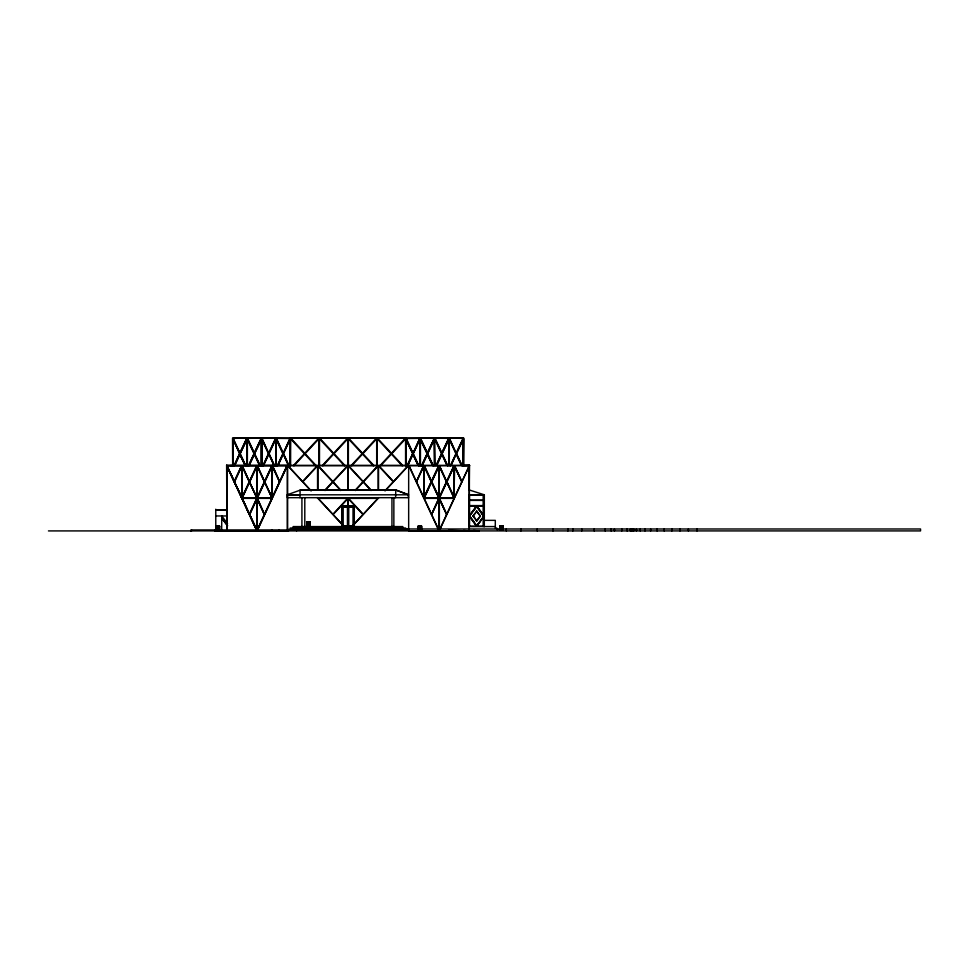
<?xml version="1.0" encoding="UTF-8"?>
<svg xmlns="http://www.w3.org/2000/svg" width="969" height="969" viewBox="0 0 969 969"><rect width="100%" height="100%" fill="white"/><g stroke="black" fill="none" stroke-linecap="round" stroke-linejoin="round"><path stroke-width="1.45" d="M226.879 530.77L226.916 465.435M287.442 530.915L287.442 465.435L311.122 491.017M469.202 490.084L469.408 465.435L439.696 529.413M288.653 530.77L219.2 530.77M299.942 497.691L300.124 489.987L395.788 489.987L408.567 494.808L287.345 494.808L287.345 497.691L408.567 497.691M299.942 494.808L287.405 494.723L300.124 490.169L395.788 490.011L395.594 497.691M454.304 465.932L446.963 481.799L454.304 497.678L454.255 465.932L461.85 481.799L454.376 465.629L469.408 465.435L469.311 529.365M468.342 468.16L469.553 465.435L226.601 465.435L234.195 481.52L241.56 465.629M234.135 465.435L239.561 453.686L232.972 438.824M246.925 438.376L239.767 453.262L246.647 438.376M234.183 465.847L239.815 453.686L232.935 438.824L232.972 465.58L229.956 465.604M234.522 465.435L239.767 454.11L245.024 464.938M247.374 465.58L247.374 438.824L239.961 453.686L245.399 465.435M235.007 464.938L240.009 454.11M245.835 465.847L240.203 453.686L247.083 438.824L253.999 453.686L248.561 465.435M234.583 481.799L241.935 465.932L249.215 481.799L241.875 497.678L234.328 481.799L241.802 465.629L226.625 465.435L226.843 510.736M261.085 438.376L254.193 453.262L261.364 438.376M248.621 465.847L254.253 453.686M248.96 465.435L254.447 454.11L249.433 464.938M254.399 453.686L261.812 438.824L261.812 465.58M260.273 465.847L254.641 453.686L261.521 438.824L261.521 465.58M256.712 465.629L249.348 481.52L242.25 465.629M242.25 497.981L249.602 482.09L256.712 497.981M249.736 481.799L257.076 465.932L264.367 481.799L257.027 497.678L249.215 481.799M262.805 465.847L268.437 453.686L261.557 438.824L261.557 465.58M275.523 438.376L268.631 453.262L261.993 438.376M263.059 465.847L275.802 438.376M263.871 464.938L268.885 454.11L273.646 464.938M274.699 465.847L269.079 453.686L275.959 438.824L282.875 453.686L277.243 465.847M256.712 498.369L249.348 514.26L242.25 498.369M271.853 465.629L264.501 481.52L257.403 465.629M257.148 497.981L272.107 465.629L257.148 465.629L272.107 497.981L241.996 497.981L256.955 465.629L241.996 465.629L256.955 497.981M249.736 514.539L257.076 498.66L264.367 514.539L257.027 530.418L249.481 514.539L256.955 498.369L241.996 498.369M257.403 497.981L264.755 482.09L271.853 497.981M264.888 481.799L272.228 465.932L279.52 481.799L272.18 497.678L264.367 481.799M289.949 438.376L283.311 453.262L276.504 438.472M277.497 465.847L290.24 438.376M278.309 464.938L283.311 454.11L288.072 464.938M289.137 465.847L283.517 453.686L290.385 438.824L290.143 465.58M271.853 498.369L264.501 514.26L257.403 498.369M287.006 465.629L279.653 481.52L272.543 465.629M226.916 465.629L256.93 530.915L287.236 465.435L226.879 465.714M407.004 465.847L412.637 453.686L405.757 438.824L412.879 453.686L407.259 465.847M405.866 438.472L420.001 438.376L413.085 453.262L419.747 438.376M407.816 464.938L412.83 454.11L418.087 464.938M421.697 465.847L427.317 453.686L419.904 438.824L413.024 453.686L418.656 465.847M408.07 464.938L413.085 454.11M418.899 465.847L413.278 453.686L420.158 438.824L427.075 453.686L421.442 465.847M420.304 438.085L434.439 438.376L427.268 453.262L434.185 438.376M422.254 464.938L427.268 454.11L432.525 464.938M434.875 465.435L434.342 438.824L427.462 453.686L433.095 465.847M422.508 464.938L427.511 454.11M433.337 465.847L427.717 453.686L434.584 438.824L434.633 465.58M423.635 465.629L416.525 481.52M424.01 465.932L423.95 497.678L431.29 481.799L423.95 465.932L416.404 481.799L423.877 465.629L408.918 465.629M435.88 465.847L441.501 453.686L434.633 438.824M448.623 438.376L441.707 453.262L448.841 438.376M436.316 465.435L441.755 453.686M436.692 464.938L441.949 454.11L436.716 465.435M441.9 453.686L449.313 438.824L449.313 465.435M447.581 465.435L442.143 453.686L449.022 438.824L455.939 453.686L450.319 465.847M438.787 465.629L431.423 481.52L439.03 465.629L424.071 465.629L439.03 497.981L424.071 497.981L431.423 482.09L424.325 497.981M424.192 497.678L423.756 465.932L423.756 497.678L438.909 465.932L439.345 497.678L438.909 465.932M439.102 497.678L446.443 481.799L439.102 465.932L439.151 497.678L431.811 481.799L439.151 465.932M463.061 438.376L456.133 453.262L449.495 438.376M450.755 465.435L463.279 438.376L449.192 438.085M451.142 465.435L456.133 454.11L461.147 464.938M462.019 465.435L456.581 453.686L463.461 438.824L463.206 465.58M438.787 498.369L431.677 514.26M453.928 465.629L446.576 481.52L439.478 465.629M439.151 498.66L431.556 514.539L439.03 498.369L424.071 498.369M439.478 497.981L446.83 482.09L453.928 497.981M439.89 529.546L469.553 465.435L463.303 465.592L463.243 438.824M469.977 514.963L476.482 505.975L483.797 516.077M470.304 514.866L476.809 506.327L483.87 516.077L476.482 526.191L469.977 517.204M469.166 516.077L476.809 506.327M476.809 511.026L473.151 516.077L476.809 521.14L480.467 516.077L476.482 511.026M472.824 516.077L476.809 511.378L480.212 516.077L476.482 520.789M484.125 516.077L476.809 526.191L469.493 516.077L476.809 505.975L484.125 516.077L476.809 525.84L469.747 516.077M293.559 465.362L304.363 453.686L290.603 438.824L290.603 465.58M318.547 438.376L304.763 453.262L290.979 438.376M293.934 465.81L304.763 454.11L315.591 465.81M322.447 465.362L333.251 453.686L319.491 438.824L319.491 465.58M347.423 438.376L333.651 453.262L319.867 438.376M322.822 465.81L333.651 454.11L344.479 465.81M324.797 490.278L332.633 481.799L317.941 465.932L317.941 490.12M325.051 490.568L332.9 482.09L340.737 490.568M351.323 465.362L362.14 453.686L348.38 438.824L348.38 465.58M376.311 438.376L362.539 453.262L348.755 438.376M351.699 465.81L362.539 454.11L373.368 465.81M355.102 490.278L362.939 481.799L348.246 465.932L348.246 490.12M355.357 490.568L363.205 482.09L371.042 490.568M380.211 465.362L391.028 453.686L377.268 438.824L377.268 465.58M405.199 438.376L391.415 453.262L377.644 438.376M380.587 465.81L391.415 454.11L402.244 465.81M352.159 526.191L362.939 514.539L348.246 498.66L348.246 527.39M385.408 490.278L393.244 481.799L378.54 465.932L378.54 490.12M352.159 526.47L378.915 497.557M385.032 490.956L408.664 465.435L438.303 529.401M469.347 465.629L462.286 465.544M463.642 465.435L463.642 438.085L232.548 438.085L232.693 465.435L232.717 438.824M290.312 438.472L276.177 438.376L288.895 465.847M448.865 438.376L434.754 438.085M239.561 453.686L240.203 453.686M253.999 453.686L254.641 453.686M268.437 453.686L269.079 453.686M282.875 453.686L283.517 453.686M412.637 453.686L413.278 453.686M427.075 453.686L427.717 453.686M441.501 453.686L442.143 453.686M455.939 453.686L456.581 453.686M287.26 465.629L272.301 465.629L279.52 481.799M461.728 481.52L454.631 465.629M468.73 494.808L484.318 494.808L484.318 526.579M469.166 495.183L484.125 495.183L484.197 526.579M318.183 497.981L347.605 497.981M348.489 497.981L377.91 497.981M272.107 498.369L257.148 498.369L264.367 514.539M454.182 498.369L439.223 498.369L446.697 514.539L439.102 498.66L439.151 528.904M469.166 500.198L484.125 500.198M469.166 500.392L484.125 500.392M469.166 505.588L484.125 505.588M469.166 505.975L484.125 505.975M227.303 509.985L215.942 509.985L227.303 510.372M446.576 514.26L439.478 498.369M215.917 515.956L227.206 515.956M221.937 517.882L221.671 515.956M221.671 530.406L221.768 518.173L227.545 525.876M484.197 520.353L495.304 520.353L495.304 528.02L496.746 528.02L496.746 529.462L498.187 529.462M306.579 521.758L310.141 521.758L310.08 526.579M216.087 526.094L219.648 526.094M418.172 529.704L418.111 526.094L421.672 526.094L421.672 529.704M499.677 526.094L503.238 526.094L503.238 529.704M469.166 526.191L484.125 526.191M469.311 526.579L495.304 526.579M287.442 529.462L408.567 529.462M48.45 530.915L920.55 530.915L920.55 528.989L296.587 528.989L296.587 530.915M448.126 530.515L473.138 530.915M448.272 530.54L469.311 530.77M473.405 530.491L479.316 530.915M463.436 530.491L469.638 530.915M469.311 489.987L484.318 494.808M395.788 490.011L408.373 494.735L408.373 497.691M402.632 465.362L391.815 453.686L405.575 438.824L405.575 465.58M373.743 465.362L362.927 453.686L376.687 438.824L376.687 465.58M344.855 465.362L334.039 453.686L347.798 438.824L347.798 465.58M315.967 465.362L305.15 453.686L318.91 438.824L318.91 465.58M371.297 490.278L363.46 481.799L378.164 465.932L378.164 490.12M340.991 490.278L333.154 481.799L347.859 465.932L347.859 490.12M310.698 490.278L302.849 481.799L317.553 465.932L317.553 490.12M343.934 526.191L333.154 514.539L347.859 498.66L347.859 527.39M317.178 497.557L343.947 526.482M221.768 515.956L227.545 523.66M227.545 525.646L221.865 518.173M476.482 506.327L483.543 516.077M473.405 516.077L476.809 520.789M226.879 466.004L226.625 465.435L257.173 530.915L287.478 465.435L287.478 530.915M226.625 465.435L256.93 530.915M449.253 438.376L461.959 465.847M435.069 438.376L441.949 453.262M434.887 438.472L447.521 465.847M441.707 454.11L446.709 464.938M420.631 438.376L427.511 453.262M420.376 438.376L427.268 453.262M427.268 454.11L432.271 464.938M424.325 465.629L431.677 481.52M431.423 482.09L438.787 497.981M406.193 438.376L413.085 453.262M405.938 438.376L412.83 453.262M412.83 454.11L417.845 464.938M408.954 465.435L438.618 529.546M274.457 465.847L261.739 438.376L275.874 438.085M247.555 438.376L254.447 453.262M259.825 465.435L247.313 438.376L261.424 438.085M254.193 454.11L259.438 465.435M233.129 438.376L240.009 453.262M239.767 453.262L232.875 438.376L246.986 438.085M239.767 454.11L245 465.435M226.855 515.266L226.903 530.37M697.002 528.989L697.002 530.915M688.39 528.989L688.39 530.915M679.996 528.989L679.996 530.915M671.88 528.989L671.88 530.915M664.201 528.989L664.201 530.915M657.079 528.989L657.079 530.915M650.647 528.989L650.647 530.915M644.991 528.989L644.991 530.915M640.243 528.989L640.243 530.915M636.451 528.989L636.451 530.915M633.702 528.989L633.702 530.915M632.03 528.989L632.03 530.915M631.461 528.989L631.461 530.915M630.383 528.989L630.383 530.915M627.137 528.989L627.137 530.915M621.795 528.989L621.795 530.915M614.443 528.989L614.443 530.915M611.148 528.989L611.148 530.915M605.201 528.989L605.201 530.915M594.239 528.989L594.239 530.915M581.739 528.989L581.739 530.915M572.836 528.989L572.836 530.915M567.919 528.989L567.919 530.915M552.996 528.989L552.996 530.915M537.262 528.989L537.262 530.915M520.947 528.989L520.947 530.915M506.29 528.989L506.29 530.915M502.996 526.094L503.117 529.704M502.887 526.094L502.887 529.704M502.717 526.094L502.632 529.704M502.354 526.094L502.281 529.704M501.918 526.094L501.881 529.704M501.457 526.094L501.457 529.704M501.034 526.094L500.997 529.704M500.634 526.094L500.634 529.704M500.573 526.094L500.573 529.704M500.295 526.094L500.198 529.704M500.028 526.094L500.028 529.704M499.919 529.704L499.859 526.094L499.677 529.704M483.797 495.183L483.797 500.198M483.797 500.392L483.797 505.588M483.797 505.975L483.797 526.191M483.168 494.808L483.168 526.579M476.978 530.915L408.7 530.915M469.493 495.183L469.493 526.191M469.25 465.435L469.226 529.425M463.606 438.085L463.461 465.435M449.059 438.824L449.059 465.58M448.78 438.824L448.78 465.58M439.345 528.904L439.345 498.66L438.909 528.904M434.342 438.824L434.342 465.58M421.491 526.094L421.539 529.704M421.321 526.094L421.43 529.704M421.055 526.094L421.152 529.704M420.716 526.094L420.776 529.704M420.437 438.824L420.437 465.58M420.352 526.094L420.316 529.704M420.195 438.824L420.158 465.58M419.904 438.824L419.904 465.58M419.892 526.094L419.892 529.704M419.456 526.094L419.432 529.704M419.068 526.094L419.068 529.704M418.996 526.094L418.996 529.704M418.717 526.094L418.632 529.704M418.463 526.094L418.463 529.704M418.233 526.094L418.293 529.704M408.664 465.435L408.664 529.425M406.011 438.824L406.011 465.58M405.866 438.085L405.866 466.319M405.672 529.462L405.672 528.02L290.24 528.02L290.24 529.462M405.369 438.085L377.474 438.085M402.789 528.02L402.789 526.579L293.123 526.579L293.123 528.02M397.096 528.989L397.096 529.946M395.982 528.989L395.982 529.946M393.862 497.691L393.862 526.579M393.959 528.02L393.959 529.462M392.348 526.579L392.348 528.02M391.948 497.691L391.948 526.579M376.481 438.085L348.586 438.085M354.303 526.579L354.303 505.879L341.791 505.879L341.791 526.579M353.83 526.579L353.83 506.363L342.275 506.363L342.275 526.579M348.574 506.884L348.574 526.046L353.297 526.046L353.297 506.884L342.796 506.884L342.796 526.046L347.52 526.046L347.52 506.884M348.44 526.191L348.44 506.739L353.443 506.739L353.443 526.191L342.663 526.191L342.663 506.739L347.665 506.739L347.665 526.191M348.053 506.363L348.053 526.579M347.592 438.085L319.709 438.085M318.704 438.085L290.821 438.085M309.959 521.758L309.959 526.579M309.62 521.758L309.789 526.579M309.535 521.758L309.535 526.579M309.256 521.758L309.256 526.579M309.184 521.758L309.184 526.579M308.82 521.758L308.82 526.579M308.784 521.758L308.784 526.579M308.36 521.758L308.36 526.579M307.9 521.758L307.936 526.579M307.536 521.758L307.476 526.579M307.197 521.758L307.197 526.579M307.1 521.758L307.1 526.579M306.931 526.579L306.822 521.758L306.64 526.579M304.799 497.691L304.799 526.579M303.285 526.579L303.285 528.02M301.916 497.691L301.916 526.579M301.625 528.02L301.625 529.462M298.513 528.989L298.513 529.946M297.422 528.989L297.422 529.946L190.869 529.946L190.869 530.915M290.312 438.085L290.288 466.319M279.254 529.946L279.254 530.915M278.878 529.946L278.878 530.915M276.25 465.58L276.25 438.824L275.705 465.58M275.995 438.824L275.959 465.58M272.228 465.932L272.18 497.678M271.962 529.946L271.962 530.915M271.574 529.946L271.574 530.915M261.267 438.824L261.267 465.435M257.173 530.77L226.879 465.435L226.879 530.915M257.076 465.932L257.027 497.678M257.076 498.66L257.027 530.418M247.119 438.824L247.083 465.58M246.829 438.824L246.829 465.435M241.875 465.932L241.935 497.678M221.937 515.956L221.937 518.173M219.588 530.915L219.588 526.094L219.418 530.915M219.309 526.094L219.2 530.915M219.042 526.094L219.127 530.915M218.764 526.094L218.812 530.915M218.703 526.094L218.703 530.915M218.328 526.094L218.304 530.915M217.868 526.094L217.868 530.915M217.444 526.094L217.407 530.915M216.983 526.094L217.044 530.915M216.705 526.094L216.62 530.915M216.438 526.094L216.438 530.915M216.281 526.094L216.329 530.915M215.772 509.222L215.772 530.406M215.59 529.946L215.59 530.915M214.924 529.946L214.815 530.915M191.547 529.946L191.547 530.915M454.182 465.629L439.223 497.981L454.182 497.981L439.223 465.629L454.182 465.629M317.299 465.629L302.594 481.52L287.878 465.629L317.299 465.629M347.605 465.629L332.9 481.52L318.183 465.629L347.605 465.629M347.605 498.369L332.9 514.26L318.183 498.369L347.605 498.369M377.91 465.629L363.205 481.52L348.489 465.629L377.91 465.629M377.91 498.369L363.205 514.26L348.489 498.369L377.91 498.369M408.215 465.629L393.511 481.52L378.794 465.629L408.215 465.629M242.117 465.932L241.681 497.678L242.117 465.932M257.269 465.932L256.833 497.678L257.269 465.932M272.422 465.932L271.986 497.678L272.422 465.932M454.497 465.932L454.061 497.678L454.497 465.932M257.269 498.66L256.833 530.418L257.269 498.66"/></g></svg>
